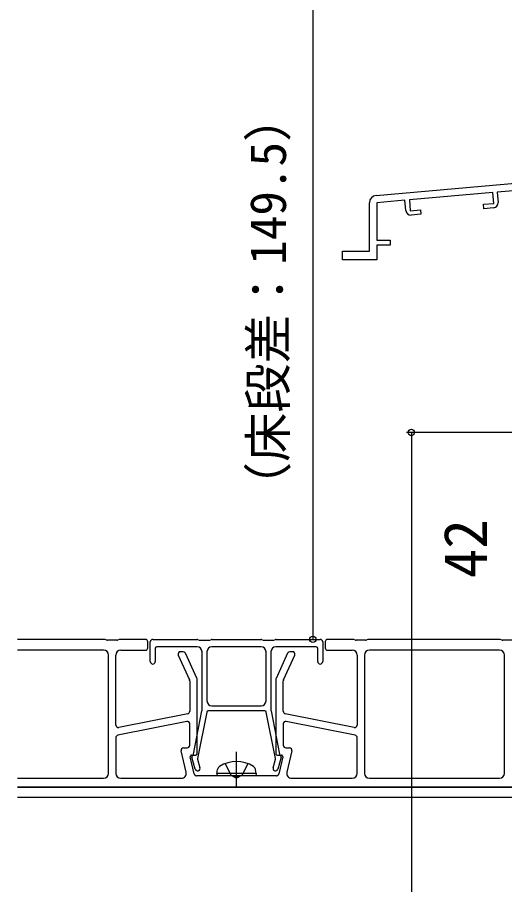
# Model space of a CAD drawing. Units: millimetres, scale not verified. Extents: x -525 to 525, y -782 to 778.
# Drawn here: x 15 to 114, y 295.4 to 471.4 of the extents above; entities that cross this region are included whole.
import ezdxf
from ezdxf.enums import TextEntityAlignment as Align

# ---------------------------------------------------------------- set-up
doc = ezdxf.new("R2010")
doc.units = ezdxf.units.MM
doc.header["$LTSCALE"] = 4
for name, color, linetype in [('0-2_YKK_11', 7, 'Continuous'), ('0-3_YKK_12', 2, 'Continuous'), ('0-4_YKK_13', 4, 'Continuous'), ('0-5_YKK_D', 6, 'Continuous')]:
    doc.layers.add(name, color=color, linetype=linetype)
doc.styles.add('ＭＳ ゴシック', font='')
doc.styles.get('ＭＳ ゴシック').set_extended_font_data('MS Gothic')

msp = doc.modelspace()

# ---------------------------------------------------------------- linework, layer by layer
at = {"layer": '0-2_YKK_11'}
for points in [[(87.869, 435.32), (136, 439.531)], [(111.702, 432.787), (109.71, 432.613), (109.632, 433.51), (111.724, 433.693), (111.532, 435.884), (94.597, 434.403), (94.788, 432.211), (96.88, 432.394), (96.959, 431.497), (94.966, 431.323)], [(118.913, 436.53), (112.428, 435.963), (112.611, 433.871)], [(93.883, 432.232), (93.7, 434.324), (88, 433.826), (88, 426.2), (90.7, 426.2), (90.7, 425.2), (88, 425.2), (88, 422.2), (81, 422.2), (81, 424), (86.5, 424), (86.5, 433.826)]]:
    msp.add_lwpolyline(points, dxfattribs=at)
for centre, radius, start, end in [((88, 433.826), 1.5, 95, 180.00001), ((111.615, 433.784), 1, 275.00002, 5), ((94.879, 432.319), 1, 185.00002, 275)]:
    msp.add_arc(centre, radius, start, end, dxfattribs=at)
at = {"layer": '0-3_YKK_12'}
msp.add_line((175, 315.199), (15, 315.199), dxfattribs=at)
at = {"layer": '0-4_YKK_13'}
for p, q in [((32.677, 345.2), (15, 345.2)), ((33.18, 345.071), (32.82, 345.179)), ((35.177, 345.05), (33.323, 345.05)), ((35.68, 345.179), (35.32, 345.071)), ((41, 345.2), (35.823, 345.2)), ((42.5, 345.2), (51.427, 345.2)), ((51.57, 345.179), (51.93, 345.071)), ((52.073, 345.05), (53.927, 345.05)), ((54.07, 345.071), (54.43, 345.179)), ((54.573, 345.2), (64.427, 345.2)), ((64.57, 345.179), (64.93, 345.071)), ((65.073, 345.05), (66.927, 345.05)), ((67.07, 345.071), (67.43, 345.179)), ((67.573, 345.2), (76.5, 345.2)), ((83.177, 345.2), (78, 345.2)), ((83.68, 345.071), (83.32, 345.179)), ((85.677, 345.05), (83.823, 345.05)), ((86.18, 345.179), (85.82, 345.071)), ((112.927, 345.2), (86.323, 345.2)), ((113.43, 345.071), (113.07, 345.179)), ((115.427, 345.05), (113.573, 345.05)), ((41.5, 343.5), (41.5, 344.7)), ((42, 340.7), (42, 344.7)), ((43, 343.4), (43, 340.7)), ((51.5, 343.7), (43.3, 343.7)), ((75.7, 343.7), (67.5, 343.7)), ((76, 340.7), (76, 343.4)), ((77, 344.7), (77, 340.7)), ((77.5, 344.7), (77.5, 343.5)), ((32.5, 343), (15, 343)), ((33.5, 318), (33.5, 342)), ((35, 327.81), (35, 342)), ((36, 343), (41, 343)), ((47.674, 341.993), (49.955, 336.974)), ((48.678, 342.7), (48.129, 342.7)), ((51.455, 337.299), (49.133, 342.407)), ((52.5, 330.73), (52.5, 342.7)), ((53.5, 342.7), (53.5, 332.7)), ((65.5, 332.7), (65.5, 342.7)), ((66.5, 342.7), (66.5, 330.73)), ((69.867, 342.407), (67.545, 337.288)), ((69.045, 336.963), (71.327, 341.993)), ((70.871, 342.7), (70.322, 342.7)), ((78, 343), (83, 343)), ((84, 342), (84, 327.81)), ((85.5, 342), (85.5, 318)), ((112.9, 343), (86.5, 343)), ((113.9, 318), (113.9, 342)), ((50, 336.767), (50, 330.61)), ((51.5, 322), (51.5, 337.092)), ((67.5, 337.081), (67.5, 322)), ((69, 330.61), (69, 336.757)), ((54.5, 331.7), (64.5, 331.7)), ((49.598, 330.12), (35.598, 327.32)), ((50.737, 321.883), (52.494, 330.671)), ((53.472, 330.459), (51.579, 320.998)), ((65.234, 330.7), (53.766, 330.7)), ((67.421, 320.998), (65.528, 330.459)), ((66.506, 330.671), (68.263, 321.883)), ((83.402, 327.32), (69.402, 330.12)), ((49.402, 328.551), (35.402, 325.751)), ((50, 323.7), (50, 328.06)), ((69, 328.06), (69, 323.7)), ((83.598, 325.751), (69.598, 328.551)), ((35, 325.26), (35, 318)), ((84, 318), (84, 325.26)), ((49.284, 318.232), (48.248, 322.584)), ((48.734, 323.2), (49.5, 323.2)), ((59.5, 315.054), (59.5, 322.4)), ((69.5, 323.2), (70.266, 323.2)), ((70.752, 322.584), (69.716, 318.232)), ((50.909, 317.884), (50.088, 321.331)), ((50.38, 321.7), (51.2, 321.7)), ((51.12, 318.862), (50.414, 321.311)), ((51.585, 320.856), (52.08, 319.138)), ((66.92, 319.138), (67.415, 320.856)), ((67.8, 321.7), (68.62, 321.7)), ((68.586, 321.311), (67.88, 318.862)), ((68.912, 321.331), (68.091, 317.884)), ((55.5, 318), (55.641, 318.802)), ((63.5, 318), (63.359, 318.802)), ((15, 317), (32.5, 317)), ((36, 317), (48.311, 317)), ((58.98, 317.5), (51.395, 317.5)), ((63.5, 318), (55.5, 318)), ((55.5, 318), (55.588, 317.5)), ((63.412, 317.5), (55.588, 317.5)), ((67.605, 317.5), (60.02, 317.5)), ((63.5, 318), (63.412, 317.5)), ((70.689, 317), (83, 317)), ((86.5, 317), (112.9, 317)), ((15, 315.2), (171, 315.2)), ((15, 313.2), (193, 313.2))]:
    msp.add_line(p, q, dxfattribs=at)
for points in [[(64.5, 343.7), (59.5, 343.7), (54.5, 343.7)], [(57.2, 319.979), (58.355, 317.663), (59.5, 317.054)], [(61.8, 319.979), (60.645, 317.663), (59.5, 317.054)]]:
    msp.add_lwpolyline(points, dxfattribs=at)
for centre, radius, start, end in [((32.677, 344.7), 0.5, 73.30076, 90), ((33.323, 345.55), 0.5, 253.30076, 270), ((35.177, 345.55), 0.5, 270, 286.69924), ((35.823, 344.7), 0.5, 90, 106.69924), ((41, 344.7), 0.5, 0, 90), ((42.5, 344.7), 0.5, 90, 180), ((51.427, 344.7), 0.5, 73.30076, 90), ((52.073, 345.55), 0.5, 253.30076, 270), ((53.927, 345.55), 0.5, 270, 286.69924), ((54.573, 344.7), 0.5, 90, 106.69924), ((64.427, 344.7), 0.5, 73.30076, 90), ((65.073, 345.55), 0.5, 253.30076, 270), ((66.927, 345.55), 0.5, 270, 286.69924), ((67.573, 344.7), 0.5, 90, 106.69924), ((76.5, 344.7), 0.5, 0, 90), ((78, 344.7), 0.5, 90, 180), ((83.177, 344.7), 0.5, 73.30076, 90), ((83.823, 345.55), 0.5, 253.30076, 270), ((85.677, 345.55), 0.5, 270, 286.69924), ((86.323, 344.7), 0.5, 90, 106.69924), ((112.927, 344.7), 0.5, 73.30076, 90), ((113.573, 345.55), 0.5, 253.30076, 270), ((41, 343.5), 0.5, 270, 0), ((43.3, 343.4), 0.3, 90, 180), ((51.5, 342.7), 1, 0, 90), ((54.5, 342.7), 1, 90, 180), ((64.5, 342.7), 1, 0, 90), ((67.5, 342.7), 1, 90, 180), ((75.7, 343.4), 0.3, 360, 90), ((78, 343.5), 0.5, 180, 270), ((32.5, 342), 1, 360, 90), ((36, 342), 1, 90, 180), ((48.129, 342.2), 0.5, 90, 204.44395), ((48.678, 342.2), 0.5, 24.44395, 90), ((70.322, 342.2), 0.5, 90, 155.5983), ((70.871, 342.2), 0.5, 335.5983, 90), ((83, 342), 1, 0, 90), ((86.5, 342), 1, 90, 180), ((112.9, 342), 1, 0, 90), ((42.5, 340.7), 0.5, 180, 270), ((42.5, 340.7), 0.5, 270, 0), ((76.5, 340.7), 0.5, 180, 270), ((76.5, 340.7), 0.5, 270, 0), ((49.5, 336.767), 0.5, 360, 24.44395), ((51, 337.092), 0.5, 0, 24.44395), ((68, 337.081), 0.5, 155.5983, 180), ((69.5, 336.757), 0.5, 155.5983, 180), ((54.5, 332.7), 1, 180, 270), ((64.5, 332.7), 1, 270, 360), ((49.5, 330.61), 0.5, 281.30993, 0), ((52.2, 330.73), 0.3, 348.69007, 0), ((53.766, 330.4), 0.3, 90, 168.69007), ((65.234, 330.4), 0.3, 11.30993, 90), ((66.8, 330.73), 0.3, 180, 191.30993), ((69.5, 330.61), 0.5, 180, 258.69007), ((35.5, 327.81), 0.5, 180, 281.30993), ((49.5, 328.06), 0.5, 0, 101.30993), ((69.5, 328.06), 0.5, 78.69007, 180), ((83.5, 327.81), 0.5, 258.69007, 0), ((35.5, 325.26), 0.5, 101.30993, 180), ((83.5, 325.26), 0.5, 360, 78.69007), ((48.734, 322.7), 0.5, 90, 193.3925), ((49.5, 323.7), 0.5, 270, 0), ((69.5, 323.7), 0.5, 180, 270), ((70.266, 322.7), 0.5, 346.6075, 90), ((50.38, 321.4), 0.3, 90, 193.3925), ((50.7, 321.4), 0.3, 114.827, 197.33887), ((50.442, 321.942), 0.3, 296.01796, 348.69007), ((51.2, 322), 0.3, 270, 0), ((51.874, 320.939), 0.3, 168.69007, 196.079), ((59.5, 313.9), 6.5, 57.94412, 122.05588), ((67.126, 320.939), 0.3, 343.921, 11.30993), ((67.8, 322), 0.3, 180, 270), ((68.558, 321.942), 0.3, 191.30993, 243.98204), ((68.3, 321.4), 0.3, 342.66113, 65.173), ((68.62, 321.4), 0.3, 346.6075, 90), ((51.6, 319), 0.5, 196.079, 16.079), ((56.528, 318.646), 0.9, 122.05588, 170), ((62.472, 318.646), 0.9, 10, 57.94412), ((67.4, 319), 0.5, 163.921, 343.921), ((32.5, 318), 1, 270, 360), ((36, 318), 1, 180, 270), ((48.311, 318), 1, 270, 13.3925), ((51.395, 318), 0.5, 193.3925, 270), ((58.98, 317.2), 0.3, 30, 90), ((59.5, 317.5), 0.3, 210, 330), ((60.02, 317.2), 0.3, 90, 150), ((67.605, 318), 0.5, 270, 346.6075), ((70.689, 318), 1, 166.6075, 270), ((83, 318), 1, 270, 0), ((86.5, 318), 1, 180, 270), ((112.9, 318), 1, 270, 0)]:
    msp.add_arc(centre, radius, start, end, dxfattribs=at)
at = {"layer": '0-5_YKK_D'}
for p, q in [((75, 494.7), (75, 345.2)), ((212.3, 387.2), (94, 387.2)), ((95, 387.2), (95, 182.2))]:
    msp.add_line(p, q, dxfattribs=at)
for centre in [(95, 387.2), (75, 345.2)]:
    msp.add_circle(centre, 0.637, dxfattribs=at)

# ---------------------------------------------------------------- texts
at = {"layer": '0-5_YKK_D', "style": 'ＭＳ ゴシック'}
for s, height, p in [('（床段差：149.5）', 7.331, (71.75, 371.228)), ('42', 8.798, (113, 357.609))]:
    msp.add_text(s, height=height, rotation=90, dxfattribs=at).set_placement(p, align=Align.BOTTOM_LEFT)

doc.saveas('drawing.dxf')
